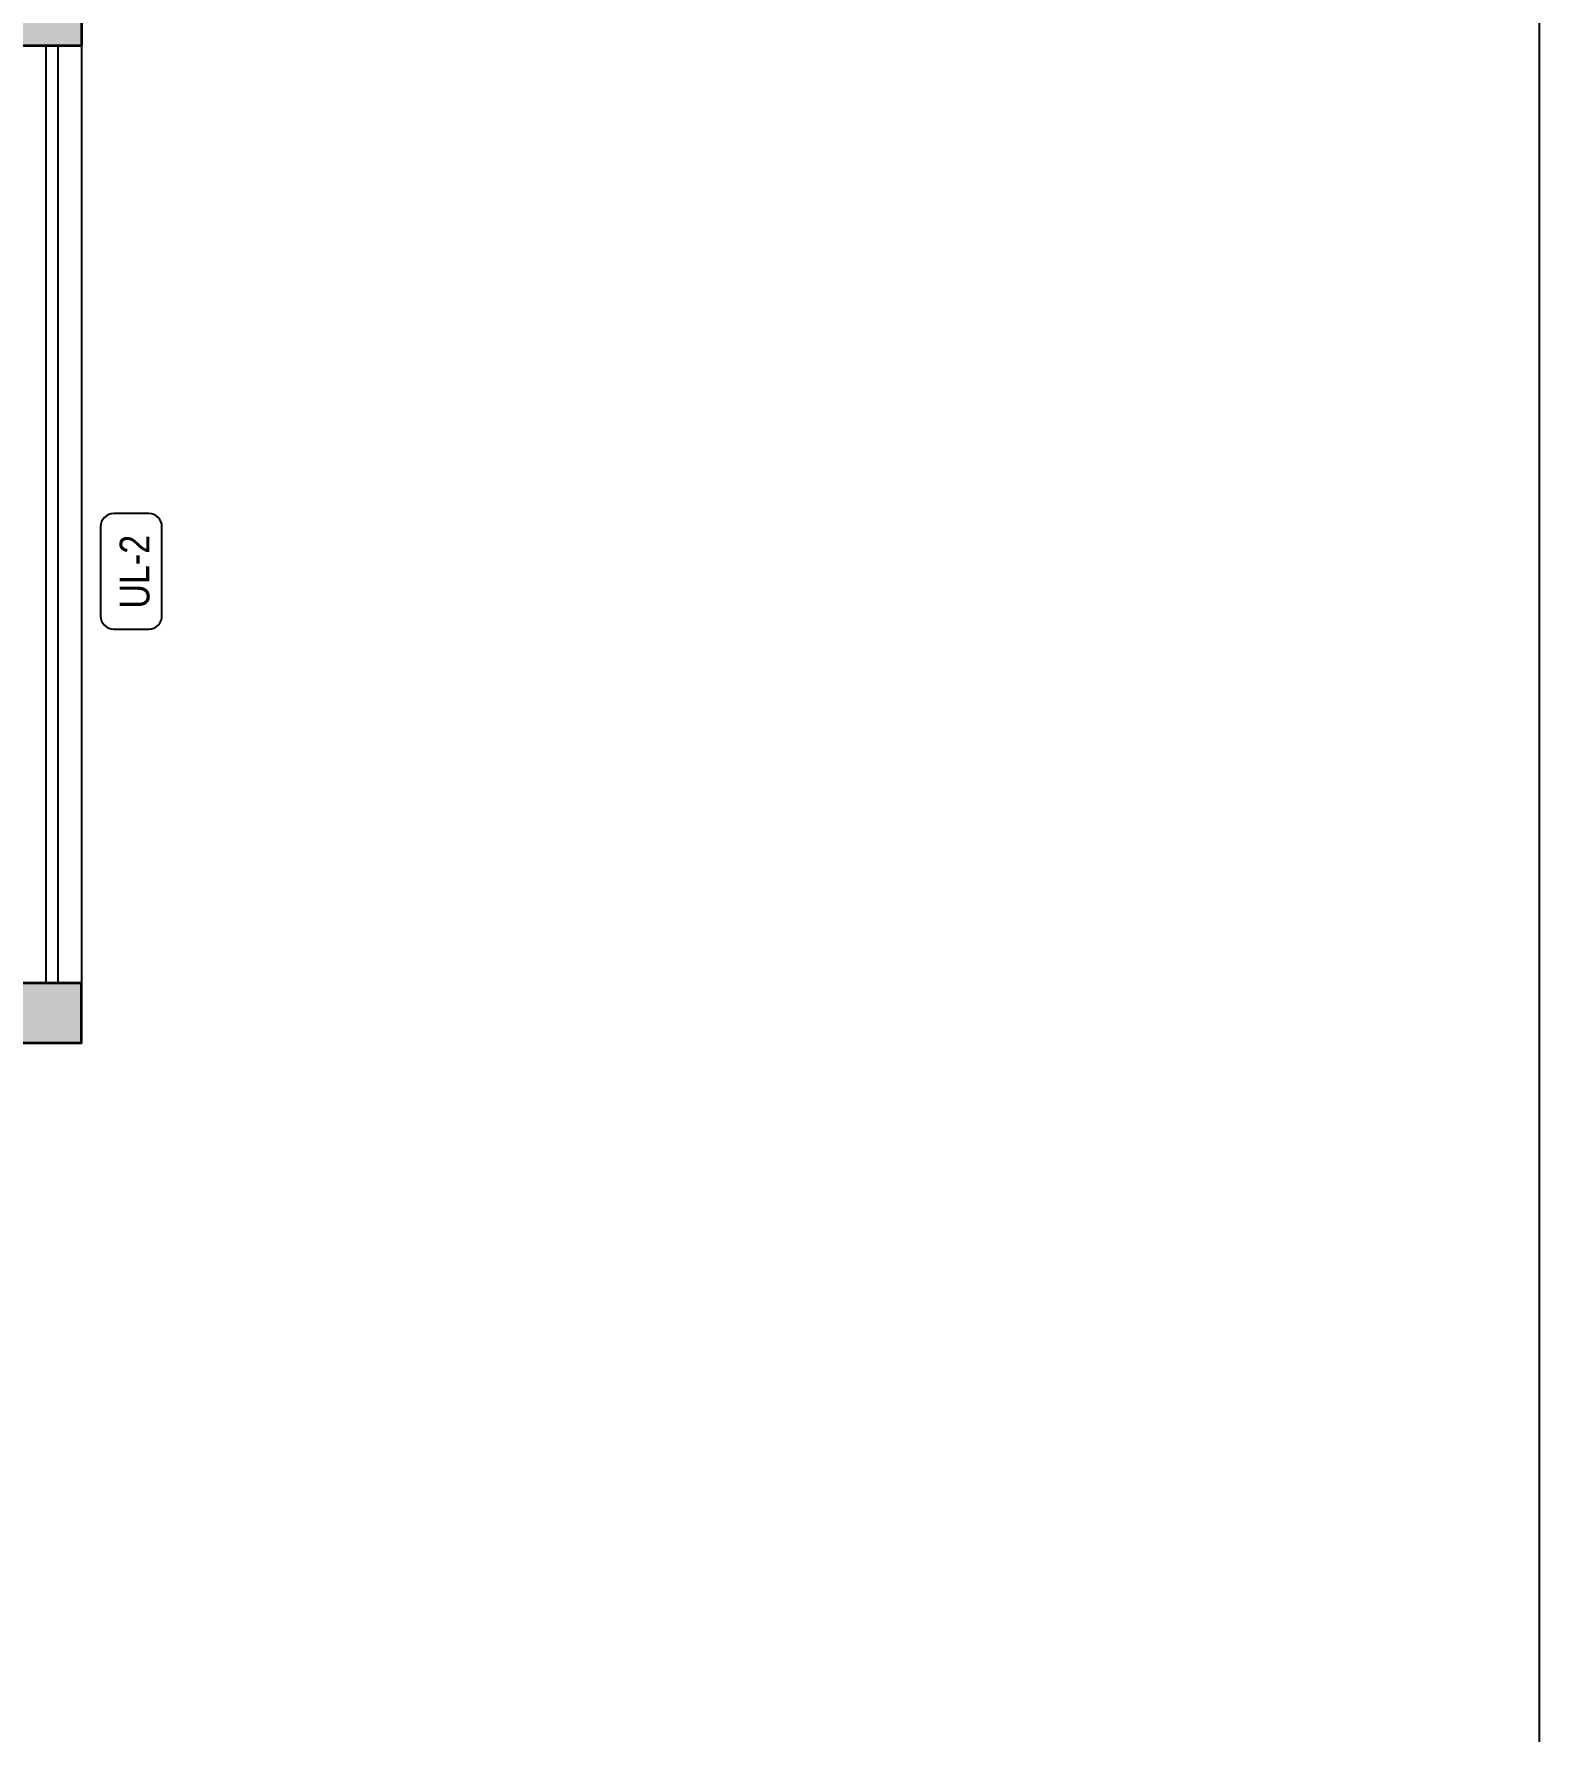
# Model space of a CAD drawing. Header units: millimetres. Extents: x 94643 to 134206, y 115494 to 180803.
# Drawn here: x 127876 to 134206, y 141644 to 148779 of the extents above; entities that cross this region are included whole.
import ezdxf
from ezdxf.enums import TextEntityAlignment as Align

# ---------------------------------------------------------------- set-up
doc = ezdxf.new("R2010")
doc.units = ezdxf.units.MM
for name, color, linetype in [('A-Elevation 10', 8, 'Continuous'), ('A-Hatch', 252, 'Continuous'), ('A-Railing', 6, 'Continuous'), ('A-Text Main', 44, 'Continuous')]:
    doc.layers.add(name, color=color, linetype=linetype)
doc.layers.add('A-Wall', color=240, linetype='Continuous', lineweight=35)
doc.styles.add('2024-08-29_TOWER-A$0$simplex-0.8', font='simplex.shx', dxfattribs={"width": 0.8})
doc.styles.add('ARIAL', font='ARIALN.TTF')

# ---------------------------------------------------------------- blocks, each defined once
blk = doc.blocks.new('2024-08-29_TOWER-A$0$WNTG')
at = {"layer": 'A-Text Main'}
blk.add_lwpolyline([(-187.8, 246.2), (187.8, 246.2, -0.414214), (242.8, 191.2), (242.8, 43.3, -0.414214), (187.8, -11.7), (-187.8, -11.7, -0.414214), (-242.8, 43.3), (-242.8, 191.2, -0.414214)], format="xyb", close=True, dxfattribs=at)
at = {"layer": 'A-Text Main', "style": '2024-08-29_TOWER-A$0$simplex-0.8', "width": 0.8}
blk.add_attdef('WNTG', text='', height=150, dxfattribs=at).set_placement((-1.6, 43), align=Align.CENTER)
blk = doc.blocks.new('Unit-3')
at = {"layer": 'A-Hatch', "linetype": 'Continuous'}
h = blk.add_hatch(color=256, dxfattribs=at)
h.dxf.hatch_style = 1
h.paths.add_polyline_path([(-5163.4, 0), (-3935, 0), (-3935, 250), (-4963.4, 250), (-4963.4, 4191), (-4963.4, 4391), (-5163.4, 4391)])
h.paths.add_polyline_path([(-2935, 250), (-2935, 0), (0, 0), (0, 250)])
h.paths.add_polyline_path([(0, 4191), (-2637.6, 4191), (-3582.4, 4191), (-3582.4, 4391), (-2888.2, 4391), (-2888.2, 4441), (0, 4441)])
at = {"layer": 'A-Elevation 10'}
blk.add_line((0, 4191), (0, 250), dxfattribs=at)
at = {"layer": 'A-Railing'}
for p, q in [((-150, 4191), (-150, 250)), ((-100, 4191), (-100, 250))]:
    blk.add_line(p, q, dxfattribs=at)
at = {"layer": 'A-Wall'}
for points in [[(0, 4191), (-2637.6, 4191), (-3582.4, 4191), (-3582.4, 4391), (-2888.2, 4391), (-2888.2, 4441), (0, 4441)], [(-2935, 250), (-2935, 0), (0, 0), (0, 250)]]:
    blk.add_lwpolyline(points, close=True, dxfattribs=at)
at = {"layer": 'A-Text Main'}
ref = blk.add_blockref('2024-08-29_TOWER-A$0$WNTG', (92.3, 1981.8), dxfattribs=dict(at, xscale=-1, rotation=270))
ref.add_attrib('WNTG', 'UL-2', dxfattribs={"height": 125, "rotation": 90, "style": 'ARIAL'}).set_placement((285.8, 1980.2), align=Align.CENTER)

msp = doc.modelspace()

# ---------------------------------------------------------------- linework, layer by layer
at = {"linetype": 'Continuous'}
msp.add_lwpolyline([(94643.3, 180802.6), (134206.4, 180802.6), (134206.4, 115494.5), (94643.3, 115494.5)], close=True, dxfattribs=at)

# ---------------------------------------------------------------- next in the draw order: block references
msp.add_blockref('Unit-3', (128075.8, 144537.8), dxfattribs=at)

doc.saveas('drawing.dxf')
